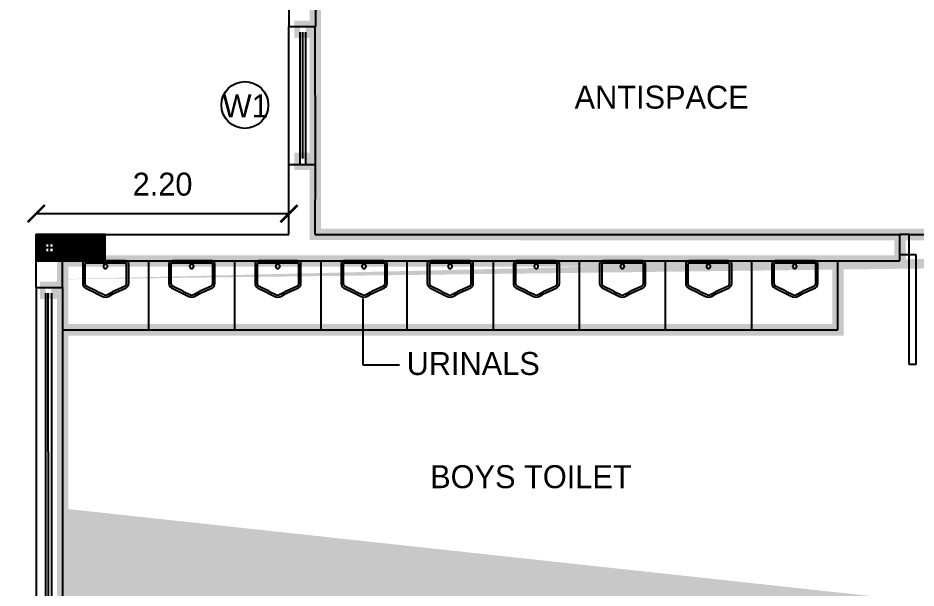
# Model space of a CAD drawing. Header units: metres. Extents: x 6101839 to 6102590, y -6659932 to -6659648.
# Drawn here: x 6102059.53 to 6102067.35, y -6659706.69 to -6659701.73 of the extents above; entities that cross this region are included whole.
import ezdxf

# ---------------------------------------------------------------- set-up
doc = ezdxf.new("R2010")
doc.units = ezdxf.units.M
doc.header["$LTSCALE"] = 500
doc.header["$MEASUREMENT"] = 0
doc.layers.get('0').update_dxf_attribs({"linetype": 'CONTINUOUS'})
doc.layers.get('Defpoints').update_dxf_attribs({"linetype": 'CONTINUOUS'})
for name, color, linetype in [('BLK_1_FLR_0_CARPET_AREA', 10, 'CONTINUOUS'), ('BLK_1_FLR_0_URINAL', 235, 'CONTINUOUS'), ('COL', 2, 'CONTINUOUS'), ('DOORTEXT', 13, 'CONTINUOUS'), ('ED', 30, 'CONTINUOUS'), ('FURN', 156, 'CONTINUOUS'), ('FURN1', 252, 'CONTINUOUS'), ('FURNITURE', 252, 'CONTINUOUS'), ('HATCH', 15, 'CONTINUOUS'), ('norms', 4, 'CONTINUOUS'), ('railing', 14, 'CONTINUOUS'), ('TEXT', 4, 'CONTINUOUS'), ('TEXT1', 7, 'CONTINUOUS'), ('W-SCH', 205, 'CONTINUOUS'), ('wall1', 125, 'CONTINUOUS'), ('WINDOWS', 252, 'CONTINUOUS')]:
    doc.layers.add(name, color=color, linetype=linetype)
doc.styles.add('RM', font='GOTHIC.TTF')
doc.styles.add('S2', font='GOTHIC.TTF')
doc.styles.add('USA TEXT', font='GOTHIC.TTF')
doc.dimstyles.new('1-100-ED', dxfattribs={"dimtxt": 0.2, "dimasz": 0.15, "dimexe": 0.18, "dimexo": 0.0625, "dimgap": 0.15, "dimtad": 1, "dimzin": 0, "dimdsep": 46, "dimtxsty": 'USA TEXT', "dimblk": 'ARCHTICK', "dimcen": 0.1, "dimse1": 1, "dimse2": 1, "dimclrd": 256, "dimclrt": 256, "dimadec": 0, "dimazin": 0, "dimtfac": 1, "dimtofl": 0, "dimtmove": 0, "dimatfit": 3, "dimldrblk": 'ARCHTICK', "dimfxl": 0.18, "dimtolj": 1, "dimtzin": 0, "dimarcsym": 0})

# ---------------------------------------------------------------- blocks, each defined once
blk = doc.blocks.new('NEWCOL')
at = {"layer": 'HATCH'}
h = blk.add_hatch(dxfattribs=at)
h.set_pattern_fill('ANSI31', color=256, scale=3, angle=270, style=0)
h.set_pattern_definition([(315, (-629970.925706138, -258732.0878365731), (6.735192090801866, 6.735192090801863), [])])
h.paths.add_polyline_path([(0, 115), (-115, 115), (-115, 0), (-37.5, 0), (-37.49999999988359, 37.50000000002911), (0, 37.4999999999709)])
h.paths.add_polyline_path([(115, 115.0000000000291), (0, 115), (1.164153e-10, 37.50000000002911), (37.5, 37.4999999999709), (37.5, 0), (115, 0)])
h.paths.add_polyline_path([(115, 0), (37.5, 0), (37.50000000011642, -37.4999999999709), (0, -37.4999999999709), (1.164153e-10, -484.9999999999708), (115, -485)])
h.paths.add_polyline_path([(0, -37.5), (-37.49999999988359, -37.4999999999709), (-37.5, 0), (-115, 0), (-115, -485), (0, -485)])
at = {"layer": 'COL'}
for p, q in [((0, -485), (0, 115)), ((-115, 0), (115, 0))]:
    blk.add_line(p, q, dxfattribs=at)
for points in [[(-115, -485), (115, -485), (115, 115), (-115, 115)], [(-37.5, -37.5), (37.5, -37.5), (37.5, 37.5), (-37.5, 37.5)]]:
    blk.add_lwpolyline(points, close=True, dxfattribs=at)
blk = doc.blocks.new('UR')
at = {"layer": 'FURN'}
for points in [[(10.92874356428803, -15.47423493804581), (9.351464805260942, -19.13859965286696, -0.2597767166520336), (7.805387724186173, -20), (1.090909090909008, -20, -0.4142135623730951), (-5.68e-14, -18.9090909090909), (0, -5.090909090909089, -0.4142135623730951), (1.090909090909065, -4), (7.805387724186173, -4.000000000000028, -0.2590280322992123), (9.348774062949929, -4.857065938963669), (11.06653231250033, -8.4089140782159, -0.0996562698765981), (11.53692141369202, -9.302528015808404), (12.21531864320275, -10.69978297020623, -0.3052194059022169), (12.21531864320275, -13.18629168191444), (11.4693458397079, -14.49378464874149, 0.0031913166998302)], [(10.2737992685532, -15.15632477530838), (8.707441448205827, -18.79531775281191, -0.2483078208931677), (7.805387724186173, -19.27272727272725), (1.090909090909008, -19.27272727272725, -0.4142135623730951), (0.7272727272726343, -18.9090909090909), (0.7272727272726911, -5.090909090909089, -0.4142135623730951), (1.090909090909065, -4.727272727272715), (7.805387724186457, -4.727272727272747, -0.250764890933336), (8.713078954373088, -5.213054331391049), (10.45195831875173, -8.808575084307705, -0.1181062489308069), (10.85401583327518, -9.561127946416148), (11.58564519032762, -11.06802198939715, -0.3181045968892892), (11.59828521452084, -12.80019537065783), (10.83618136609084, -14.13596179155914, 0.0032936096118367)]]:
    blk.add_lwpolyline(points, format="xyb", close=True, dxfattribs=at)
blk.add_circle((1.898700072197073, -11.92094203127203), 0.7386584206297206, dxfattribs=at)
blk = doc.blocks.new('_ArchTick')
at = {"color": 0, "linetype": 'ByBlock', "const_width": 0.15}
blk.add_lwpolyline([(-0.5, -0.5), (0.5, 0.5)], dxfattribs=at)
blk = doc.blocks.new('*D757')
at = {"layer": 'Defpoints', "color": 0, "transparency": 16777216}
for p in [(6102061.097131867, -6659700.959456065), (6102058.6516319, -6659701.189456065), (6102061.105631866, -6659701.189456065)]:
    blk.add_point(p, dxfattribs=at)
at = {"layer": 'ED', "lineweight": -2, "transparency": 16777216}
for p, q in [((6102058.6516319, -6659700.959456065), (6102058.6516319, -6659700.809456064)), ((6102058.6516319, -6659701.189456065), (6102058.6516319, -6659702.309918337))]:
    blk.add_line(p, q, dxfattribs=at)
at = {"layer": 'ED', "lineweight": -2, "transparency": 16777216, "xscale": 0.15, "yscale": 0.15, "zscale": 0.15}
for p, rotation in [((6102058.6516319, -6659700.959456065), 270), ((6102058.6516319, -6659701.189456065), 90)]:
    blk.add_blockref('_ArchTick', p, dxfattribs=dict(at, rotation=rotation))
at = {"layer": 'ED', "transparency": 16777216, "insert": (6102058.396601306, -6659701.8996872), "char_height": 0.2, "attachment_point": 5, "rotation": 90, "style": 'USA TEXT'}
blk.add_mtext('\\A1;0.23', dxfattribs=at)
blk = doc.blocks.new('*D758')
at = {"layer": 'Defpoints', "color": 0, "transparency": 16777216}
for p in [(6102061.105631866, -6659701.189456065), (6102058.6516319, -6659703.610967847), (6102060.290998729, -6659703.610967847)]:
    blk.add_point(p, dxfattribs=at)
at = {"layer": 'ED', "lineweight": -2, "transparency": 16777216}
blk.add_line((6102058.6516319, -6659701.189456065), (6102058.6516319, -6659703.610967847), dxfattribs=at)
at = {"layer": 'ED', "lineweight": -2, "transparency": 16777216, "xscale": 0.15, "yscale": 0.15, "zscale": 0.15}
for p, rotation in [((6102058.6516319, -6659701.189456065), 90), ((6102058.6516319, -6659703.610967847), 270)]:
    blk.add_blockref('_ArchTick', p, dxfattribs=dict(at, rotation=rotation))
at = {"layer": 'ED', "transparency": 16777216, "insert": (6102058.397213135, -6659702.400211954), "char_height": 0.2, "attachment_point": 5, "rotation": 90, "style": 'USA TEXT'}
blk.add_mtext('\\A1;2.42', dxfattribs=at)
blk = doc.blocks.new('*D759')
at = {"layer": 'Defpoints', "color": 0, "transparency": 16777216}
for p in [(6102060.290998729, -6659703.610967847), (6102058.6516319, -6659703.840679658), (6102060.290998729, -6659703.840679658)]:
    blk.add_point(p, dxfattribs=at)
at = {"layer": 'ED', "lineweight": -2, "transparency": 16777216}
for p, q in [((6102058.6516319, -6659703.610967847), (6102058.6516319, -6659703.460967846)), ((6102058.6516319, -6659703.840679658), (6102058.6516319, -6659704.961141929))]:
    blk.add_line(p, q, dxfattribs=at)
at = {"layer": 'ED', "lineweight": -2, "transparency": 16777216, "xscale": 0.15, "yscale": 0.15, "zscale": 0.15}
for p, rotation in [((6102058.6516319, -6659703.610967847), 270), ((6102058.6516319, -6659703.840679658), 90)]:
    blk.add_blockref('_ArchTick', p, dxfattribs=dict(at, rotation=rotation))
at = {"layer": 'ED', "transparency": 16777216, "insert": (6102058.396601306, -6659704.550910792), "char_height": 0.2, "attachment_point": 5, "rotation": 90, "style": 'USA TEXT'}
blk.add_mtext('\\A1;0.23', dxfattribs=at)
blk = doc.blocks.new('*D760')
at = {"layer": 'Defpoints', "color": 0, "transparency": 16777216}
for p in [(6102060.290998729, -6659703.840679658), (6102058.6516319, -6659708.539461046), (6102060.290998729, -6659708.539461046)]:
    blk.add_point(p, dxfattribs=at)
at = {"layer": 'ED', "lineweight": -2, "transparency": 16777216}
blk.add_line((6102058.6516319, -6659703.840679658), (6102058.6516319, -6659708.539461046), dxfattribs=at)
at = {"layer": 'ED', "lineweight": -2, "transparency": 16777216, "xscale": 0.15, "yscale": 0.15, "zscale": 0.15}
for p, rotation in [((6102058.6516319, -6659703.840679658), 90), ((6102058.6516319, -6659708.539461046), 270)]:
    blk.add_blockref('_ArchTick', p, dxfattribs=dict(at, rotation=rotation))
at = {"layer": 'ED', "transparency": 16777216, "insert": (6102058.396601306, -6659706.190070352), "char_height": 0.2, "attachment_point": 5, "rotation": 90, "style": 'USA TEXT'}
blk.add_mtext('\\A1;4.70', dxfattribs=at)
blk = doc.blocks.new('*D762')
at = {"layer": 'Defpoints', "color": 0, "transparency": 16777216}
for p in [(6102057.1566319, -6659688.549387207), (6102062.842631868, -6659688.549387207), (6102062.840131867, -6659708.769432131)]:
    blk.add_point(p, dxfattribs=at)
at = {"layer": 'ED', "lineweight": -2, "transparency": 16777216}
blk.add_line((6102057.1566319, -6659708.769432131), (6102057.1566319, -6659688.549387207), dxfattribs=at)
at = {"layer": 'ED', "lineweight": -2, "transparency": 16777216, "xscale": 0.15, "yscale": 0.15, "zscale": 0.15}
for p, rotation in [((6102057.1566319, -6659688.549387207), 90), ((6102057.1566319, -6659708.769432131), 270)]:
    blk.add_blockref('_ArchTick', p, dxfattribs=dict(at, rotation=rotation))
at = {"layer": 'ED', "transparency": 16777216, "insert": (6102056.901601306, -6659698.659409668), "char_height": 0.2, "attachment_point": 5, "rotation": 90, "style": 'USA TEXT'}
blk.add_mtext('\\A1;20.22', dxfattribs=at)
blk = doc.blocks.new('*D1217')
at = {"layer": 'Defpoints', "color": 0, "transparency": 16777216}
for p in [(6102061.890997362, -6659703.428658223), (6102059.690997362, -6659703.610679653), (6102061.890997362, -6659703.610679653)]:
    blk.add_point(p, dxfattribs=at)
at = {"layer": 'ED', "lineweight": -2, "transparency": 16777216}
blk.add_line((6102059.690997362, -6659703.428658223), (6102061.890997362, -6659703.428658223), dxfattribs=at)
at = {"layer": 'ED', "lineweight": -2, "transparency": 16777216, "xscale": 0.15, "yscale": 0.15, "zscale": 0.15, "rotation": 180}
blk.add_blockref('_ArchTick', (6102059.690997362, -6659703.428658223), dxfattribs=at)
at = {"layer": 'ED', "lineweight": -2, "transparency": 16777216, "xscale": 0.15, "yscale": 0.15, "zscale": 0.15}
blk.add_blockref('_ArchTick', (6102061.890997362, -6659703.428658223), dxfattribs=at)
at = {"layer": 'ED', "transparency": 16777216, "insert": (6102060.790997362, -6659703.173627632), "char_height": 0.2, "attachment_point": 5, "style": 'USA TEXT'}
blk.add_mtext('\\A1;2.20', dxfattribs=at)

msp = doc.modelspace()

# ---------------------------------------------------------------- linework, layer by layer
at = {"layer": 'BLK_1_FLR_0_CARPET_AREA', "color": 15, "linetype": 'Continuous', "const_width": 0.1}
msp.add_lwpolyline([(6102077.355752956, -6659700.309456062), (6102071.125766682, -6659700.309456062), (6102071.125998917, -6659703.897567888), (6102068.925991838, -6659703.897710281), (6102068.925991838, -6659700.959456061), (6102068.695991833, -6659700.959456061), (6102068.695991833, -6659703.610679653), (6102062.120997587, -6659703.609459767), (6102062.120997587, -6659701.189456061), (6102066.754523767, -6659701.189456061), (6102066.754523767, -6659700.959456061), (6102060.62099736, -6659700.959453795), (6102060.62099736, -6659697.259456063), (6102066.754523767, -6659697.259456063), (6102066.754523767, -6659697.029456062), (6102062.120997361, -6659697.029456062), (6102062.120997361, -6659694.608232467), (6102068.695991833, -6659694.60823247), (6102068.695991833, -6659697.259456063), (6102068.925991838, -6659697.259456063), (6102068.925800867, -6659694.308232457), (6102071.125885087, -6659694.309249072), (6102071.125885087, -6659697.909456061), (6102077.355752956, -6659697.909456061)], dxfattribs=at)
at = {"layer": 'BLK_1_FLR_0_URINAL', "ltscale": 400, "const_width": 0.1}
msp.add_lwpolyline([(6102068.69600245, -6659703.840679691), (6102068.69600245, -6659706.989479996), (6102059.921007976, -6659706.989479993), (6102059.921007978, -6659703.840679692)], close=True, dxfattribs=at)
at = {"layer": 'ED', "linetype": 'ByBlock'}
for p, q in [((6102067.287631886, -6659703.610711803), (6102068.245995387, -6659703.612467819)), ((6102062.53551455, -6659704.166228417), (6102062.53551455, -6659704.743551039)), ((6102062.53551455, -6659704.743551039), (6102062.853611098, -6659704.743551039))]:
    msp.add_line(p, q, dxfattribs=at)
at = {"layer": 'FURN1', "linetype": 'ByBlock'}
for p, q in [((6102067.290991833, -6659703.610711704), (6102067.210991836, -6659703.610713998)), ((6102067.29099687, -6659703.786711701), (6102067.290991833, -6659703.610711704)), ((6102067.350996868, -6659703.786709984), (6102067.210996873, -6659703.786713992)), ((6102067.29099687, -6659704.741715204), (6102067.29099687, -6659703.786711701)), ((6102067.350996868, -6659704.741713487), (6102067.350996868, -6659703.786709984)), ((6102067.350996868, -6659704.741713487), (6102067.29099687, -6659704.741715204))]:
    msp.add_line(p, q, dxfattribs=at)
at = {"layer": 'FURN1', "const_width": 0.1}
for points in [[(6102061.988034416, -6659701.800062397), (6102061.98803716, -6659701.850062397), (6102062.038037161, -6659701.850059653), (6102062.038034415, -6659701.800059655)], [(6102061.988036248, -6659701.800687493), (6102061.988039021, -6659701.850687493), (6102062.038039022, -6659701.850684716), (6102062.038036248, -6659701.800684717)], [(6102061.988107009, -6659703.000062896), (6102061.988104374, -6659702.950062897), (6102062.038104372, -6659702.950060265), (6102062.038107009, -6659703.000060264)], [(6102061.988108771, -6659702.999437802), (6102061.988106169, -6659702.949437803), (6102062.038106168, -6659702.949435201), (6102062.038108773, -6659702.999435202)], [(6102059.822962417, -6659704.07065572), (6102059.822966147, -6659704.120667192), (6102059.773024647, -6659704.120667192), (6102059.772987798, -6659704.07065572)]]:
    msp.add_lwpolyline(points, close=True, dxfattribs=at)
at = {"layer": 'FURNITURE', "linetype": 'ByBlock', "ltscale": 0.2}
for p, q in [((6102061.988108771, -6659702.999437802), (6102061.98803716, -6659701.850062397)), ((6102062.038108773, -6659702.999435202), (6102062.038042785, -6659701.850684716)), ((6102059.772987798, -6659704.12066235), (6102059.772987798, -6659708.259401212)), ((6102059.822966147, -6659704.120630368), (6102059.822968011, -6659708.259372273))]:
    msp.add_line(p, q, dxfattribs=at)
at = {"layer": 'FURNITURE', "color": 4, "linetype": 'ByBlock', "ltscale": 0.2}
for p, q in [((6102062.013106169, -6659702.949436503), (6102062.013042735, -6659701.850061026)), ((6102059.7914085, -6659704.120648768), (6102059.797975128, -6659708.259390774))]:
    msp.add_line(p, q, dxfattribs=at)
at = {"layer": 'norms', "color": 6, "const_width": 0.1}
for points in [[(6102068.695991833, -6659708.539432126), (6102059.920997363, -6659708.539456061), (6102059.920997363, -6659703.840679654), (6102067.210991836, -6659703.840679654), (6102067.210985253, -6659703.610713994), (6102068.325990469, -6659703.610713992), (6102068.325990469, -6659703.840679654), (6102068.695991833, -6659703.840679654)], [(6102059.920997363, -6659704.440679653), (6102066.670997363, -6659704.440679653), (6102066.670997363, -6659703.840679654), (6102059.920997363, -6659703.840679654)]]:
    msp.add_lwpolyline(points, close=True, dxfattribs=at)
at = {"layer": 'railing', "linetype": 'ByBlock'}
for p, q in [((6102060.67099736, -6659704.440679653), (6102060.67099736, -6659703.840679654)), ((6102061.420997363, -6659704.440679653), (6102061.420997363, -6659703.840679654)), ((6102062.170997363, -6659704.440679653), (6102062.170997363, -6659703.840679654)), ((6102062.920997363, -6659704.440679653), (6102062.920997363, -6659703.840679654)), ((6102063.670997362, -6659704.440679653), (6102063.670997362, -6659703.840679654)), ((6102064.420997363, -6659704.440679653), (6102064.420997363, -6659703.840679654)), ((6102065.17099736, -6659704.440679653), (6102065.17099736, -6659703.840679654)), ((6102065.920997363, -6659704.440679653), (6102065.920997363, -6659703.840679654)), ((6102066.670997363, -6659704.440679653), (6102066.670997363, -6659703.840679654)), ((6102059.920997363, -6659704.440679653), (6102066.670997363, -6659704.440679653))]:
    msp.add_line(p, q, dxfattribs=at)
at = {"layer": 'W-SCH'}
msp.add_circle((6102061.506967152, -6659702.483855109), 0.2037454751308166, dxfattribs=at)
at = {"layer": 'wall1', "linetype": 'ByBlock'}
for p, q in [((6102061.890997362, -6659701.189456066), (6102061.890997362, -6659701.800067859)), ((6102062.120997361, -6659701.189456066), (6102062.121110653, -6659701.800079834)), ((6102061.891043254, -6659701.800067858), (6102062.121043253, -6659701.800055888)), ((6102061.890997362, -6659703.610679653), (6102061.890997362, -6659703.00006786)), ((6102061.891043254, -6659703.000067857), (6102062.121110653, -6659703.000055885)), ((6102062.120997361, -6659703.610679653), (6102062.121110653, -6659703.000055885)), ((6102059.690997362, -6659703.610679653), (6102061.890997362, -6659703.610679653)), ((6102059.690997362, -6659704.07065572), (6102059.690997362, -6659703.610679653)), ((6102062.120997361, -6659703.610679653), (6102067.210991836, -6659703.610679653)), ((6102067.210991836, -6659703.840679654), (6102067.210991836, -6659703.610679653)), ((6102059.920997363, -6659703.840679654), (6102067.210991836, -6659703.840679654)), ((6102059.920997363, -6659704.07065572), (6102059.920997363, -6659703.840679654)), ((6102059.690997362, -6659704.07065572), (6102059.920997363, -6659704.07065572))]:
    msp.add_line(p, q, dxfattribs=at)
at = {"layer": 'WINDOWS', "linetype": 'ByBlock'}
for p, q in [((6102061.891043254, -6659703.000067857), (6102061.890973001, -6659701.800067862)), ((6102062.121043253, -6659703.000055888), (6102062.120972998, -6659701.800055891)), ((6102059.690997362, -6659704.07065572), (6102059.690997362, -6659708.309432128)), ((6102059.920997363, -6659704.07065572), (6102059.920997363, -6659708.309432128))]:
    msp.add_line(p, q, dxfattribs=at)

# ---------------------------------------------------------------- block references
at = {"layer": 'COL', "xscale": 0.001, "yscale": 0.001, "zscale": 0.001, "rotation": 90}
msp.add_blockref('NEWCOL', (6102059.805998728, -6659703.725679654), dxfattribs=at)
at = {"layer": 'TEXT1', "extrusion": (0, 0, -1), "xscale": 0.0249999999944121, "yscale": 0.0250000000037253, "zscale": -0.025, "rotation": 270}
for p in [(-6102059.995997361, -6659703.840679654), (-6102060.745997361, -6659703.840679654), (-6102061.495997361, -6659703.840679654), (-6102062.245997363, -6659703.840679654), (-6102062.995997361, -6659703.840679654), (-6102063.745997361, -6659703.840679654), (-6102064.495997361, -6659703.840679654), (-6102065.245997359, -6659703.840679654), (-6102065.995997361, -6659703.840679654)]:
    msp.add_blockref('UR', p, dxfattribs=at)

# ---------------------------------------------------------------- texts
at = {"layer": 'DOORTEXT', "color": 3, "style": 'RM'}
msp.add_text('W1', height=0.2, dxfattribs=at).set_placement((6102061.313499229, -6659702.591792973))
at = {"layer": 'TEXT', "color": 7, "style": 'S2'}
for s, p in [('ANTISPACE', (6102064.378131865, -6659702.514967848)), ('URINALS', (6102062.915743381, -6659704.833301118)), ('BOYS TOILET', (6102063.120775643, -6659705.8182025))]:
    msp.add_text(s, height=0.2, dxfattribs=at).set_placement(p)

# ---------------------------------------------------------------- dimensions: what is measured, and where the dimension line sits
at = {"layer": 'ED'}
for base, p1, p2, picture, middle in [((6102057.1566319, -6659688.549387207), (6102062.840131865, -6659708.769432127), (6102062.842631866, -6659688.549387204), '*D762', (6102056.901601306, -6659698.659409668)), ((6102058.6516319, -6659701.189456065), (6102061.097131865, -6659700.959456061), (6102061.105631864, -6659701.189456061), '*D757', (6102058.396601306, -6659701.8996872)), ((6102058.6516319, -6659703.610967847), (6102061.105631864, -6659701.189456061), (6102060.290998727, -6659703.610967843), '*D758', (6102058.397213135, -6659702.400211954)), ((6102058.6516319, -6659703.840679658), (6102060.290998727, -6659703.610967843), (6102060.290998727, -6659703.840679654), '*D759', (6102058.396601306, -6659704.550910792)), ((6102058.6516319, -6659708.539461046), (6102060.290998727, -6659703.840679654), (6102060.290998727, -6659708.539461043), '*D760', (6102058.396601306, -6659706.190070352))]:
    dim = msp.add_linear_dim(base=base, p1=p1, p2=p2, angle=90, dimstyle='1-100-ED', dxfattribs=at)
    dim.commit()
    dim.dimension.update_dxf_attribs({"geometry": picture, "text_midpoint": middle})
dim = msp.add_aligned_dim(p1=(6102059.690997362, -6659703.610679653), p2=(6102061.890997362, -6659703.610679653), distance=0.18202142976224422, dimstyle='1-100-ED', dxfattribs=at)
dim.commit()
dim.dimension.update_dxf_attribs({"geometry": '*D1217', "text_midpoint": (6102060.790997362, -6659703.173627632)})

doc.saveas('drawing.dxf')
